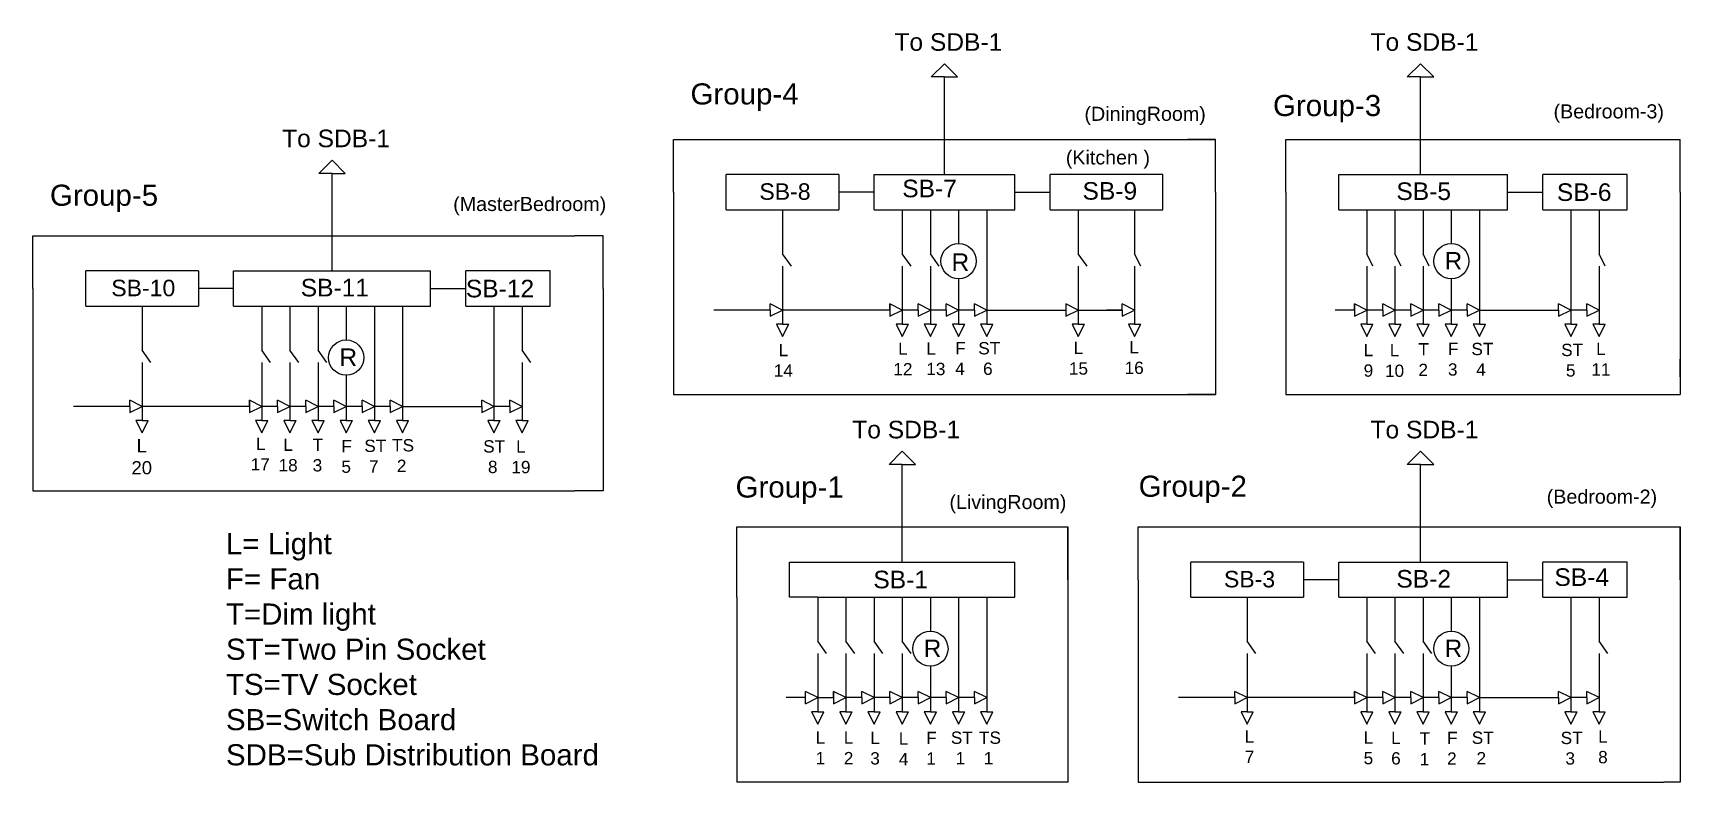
# Model space of a CAD drawing. Header units: inches. Extents: x -40.9 to 52.7, y 43.5 to 86.1.
import ezdxf

# ---------------------------------------------------------------- set-up
doc = ezdxf.new("R2010")
doc.units = ezdxf.units.IN
doc.header["$MEASUREMENT"] = 0
doc.styles.get("Standard").update_dxf_attribs({"font": 'times.ttf'})

# ---------------------------------------------------------------- blocks, each defined once
blk = doc.blocks.new('A$C1EDA7640')
blk.add_line((0.5, 0), (0, 0.7))

msp = doc.modelspace()

# ---------------------------------------------------------------- linework, layer by layer
for p, q in [((10.893, 84.341), (10.143, 83.591)), ((11.643, 83.591), (10.893, 84.341)), ((37.948, 84.341), (37.198, 83.591)), ((38.698, 83.591), (37.948, 84.341)), ((10.893, 83.591), (10.143, 83.591)), ((10.893, 83.591), (11.643, 83.591)), ((10.893, 78.043), (10.893, 83.591)), ((37.948, 83.591), (37.198, 83.591)), ((37.948, 83.591), (38.698, 83.591)), ((37.948, 78.043), (37.948, 83.591)), ((-4.502, 77.043), (-4.502, 80.043)), ((-4.502, 80.043), (26.298, 80.043)), ((26.298, 80.043), (24.698, 80.043)), ((26.298, 77.043), (26.298, 80.043)), ((30.298, 77.043), (30.298, 80.043)), ((30.298, 80.043), (52.698, 80.043)), ((52.698, 77.043), (52.698, 80.043)), ((-23.902, 78.861), (-24.652, 78.111)), ((-23.152, 78.111), (-23.902, 78.861)), ((-23.902, 78.111), (-24.652, 78.111)), ((-23.902, 78.111), (-23.152, 78.111)), ((-23.902, 72.563), (-23.902, 78.111)), ((-1.502, 77.043), (-1.502, 78.043)), ((4.898, 78.043), (-1.502, 78.043)), ((4.898, 78.043), (4.898, 77.043)), ((6.898, 77.043), (6.898, 78.043)), ((6.898, 78.043), (14.898, 78.043)), ((14.898, 77.043), (14.898, 78.043)), ((16.898, 77.043), (16.898, 78.043)), ((21.698, 78.043), (16.898, 78.043)), ((23.298, 78.043), (21.698, 78.043)), ((23.298, 77.043), (23.298, 78.043)), ((33.298, 77.043), (33.298, 78.043)), ((33.298, 78.043), (37.948, 78.043)), ((37.948, 78.043), (42.898, 78.043)), ((42.898, 77.043), (42.898, 78.043)), ((44.898, 77.043), (44.898, 78.043)), ((49.698, 78.043), (44.898, 78.043)), ((49.698, 77.043), (49.698, 78.043)), ((-4.502, 77.043), (-4.502, 66.543)), ((-1.502, 76.043), (-1.502, 77.043)), ((6.898, 77.043), (4.898, 77.043)), ((4.898, 77.043), (4.898, 76.043)), ((6.898, 76.043), (6.898, 77.043)), ((14.898, 77.043), (16.898, 77.043)), ((14.898, 76.043), (14.898, 77.043)), ((16.898, 76.043), (16.898, 77.043)), ((23.298, 76.043), (23.298, 77.043)), ((26.298, 77.043), (26.298, 66.543)), ((30.298, 77.043), (30.298, 66.543)), ((33.298, 76.043), (33.298, 77.043)), ((42.898, 77.043), (44.898, 77.043)), ((42.898, 76.043), (42.898, 77.043)), ((44.898, 76.043), (44.898, 77.043)), ((49.698, 76.043), (49.698, 77.043)), ((52.698, 77.043), (52.698, 66.543)), ((-1.502, 76.043), (0.098, 76.043)), ((0.098, 76.043), (1.698, 76.043)), ((1.698, 76.043), (3.298, 76.043)), ((1.698, 76.043), (1.698, 73.543)), ((3.298, 76.043), (4.898, 76.043)), ((6.898, 76.043), (8.498, 76.043)), ((8.498, 76.043), (10.098, 76.043)), ((8.498, 76.043), (8.498, 73.543)), ((10.098, 76.043), (11.698, 76.043)), ((10.098, 76.043), (11.698, 76.043)), ((10.098, 76.043), (10.098, 73.543)), ((11.698, 76.043), (13.298, 76.043)), ((11.698, 76.043), (11.698, 74.122)), ((13.298, 76.043), (13.298, 73.543)), ((13.298, 76.043), (14.898, 76.043)), ((16.898, 76.043), (18.498, 76.043)), ((18.498, 76.043), (20.098, 76.043)), ((18.498, 76.043), (18.498, 73.543)), ((20.098, 76.043), (21.698, 76.043)), ((21.698, 76.043), (21.698, 73.543)), ((21.698, 76.043), (23.298, 76.043)), ((33.298, 76.043), (34.898, 76.043)), ((34.898, 76.043), (36.498, 76.043)), ((34.898, 76.043), (34.898, 73.543)), ((36.498, 76.043), (38.098, 76.043)), ((36.498, 76.043), (36.498, 73.543)), ((38.098, 76.043), (39.698, 76.043)), ((38.098, 76.043), (38.098, 73.543)), ((39.698, 76.043), (41.298, 76.043)), ((39.698, 76.043), (39.698, 74.122)), ((41.298, 76.043), (41.298, 73.543)), ((41.298, 76.043), (42.898, 76.043)), ((44.898, 76.043), (46.498, 76.043)), ((46.498, 76.043), (48.098, 76.043)), ((46.498, 76.043), (46.498, 73.543)), ((48.098, 76.043), (49.698, 76.043)), ((48.098, 76.043), (48.098, 73.543)), ((-40.902, 71.563), (-40.902, 74.563)), ((-40.902, 74.563), (-10.102, 74.563)), ((-8.502, 74.563), (-10.102, 74.563)), ((-8.502, 71.563), (-8.502, 74.563)), ((2.198, 72.843), (1.698, 73.543)), ((8.998, 72.843), (8.498, 73.543)), ((10.598, 72.843), (10.098, 73.543)), ((13.298, 73.543), (13.298, 72.843)), ((18.998, 72.843), (18.498, 73.543)), ((22.048, 72.843), (21.698, 73.543)), ((35.248, 72.843), (34.898, 73.543)), ((36.848, 72.843), (36.498, 73.543)), ((38.448, 72.843), (38.098, 73.543)), ((41.298, 73.543), (41.298, 72.843)), ((46.498, 73.543), (46.498, 72.843)), ((48.448, 72.843), (48.098, 73.543)), ((-37.902, 71.563), (-37.902, 72.563)), ((-31.502, 72.563), (-37.902, 72.563)), ((-31.502, 72.563), (-31.502, 71.563)), ((-29.502, 71.563), (-29.502, 72.563)), ((-29.502, 72.563), (-23.902, 72.563)), ((-23.902, 72.563), (-18.302, 72.563)), ((-18.302, 71.563), (-18.302, 72.563)), ((-16.302, 71.563), (-16.302, 72.563)), ((-11.502, 72.563), (-16.302, 72.563)), ((-11.502, 71.563), (-11.502, 72.563)), ((1.698, 72.843), (1.698, 70.343)), ((8.498, 72.843), (8.498, 70.343)), ((10.098, 72.843), (10.098, 70.343)), ((11.698, 72.122), (11.698, 70.343)), ((13.298, 72.843), (13.298, 70.343)), ((18.498, 72.843), (18.498, 70.343)), ((21.698, 72.843), (21.698, 70.343)), ((34.898, 72.843), (34.898, 70.343)), ((36.498, 72.843), (36.498, 70.343)), ((38.098, 72.843), (38.098, 70.343)), ((39.698, 72.122), (39.698, 70.343)), ((41.298, 72.843), (41.298, 70.343)), ((46.498, 72.843), (46.498, 70.343)), ((48.098, 72.843), (48.098, 70.343)), ((-40.902, 71.563), (-40.902, 61.063)), ((-37.902, 70.563), (-37.902, 71.563)), ((-29.502, 71.563), (-31.502, 71.563)), ((-31.502, 71.563), (-31.502, 70.563)), ((-29.502, 70.563), (-29.502, 71.563)), ((-18.302, 71.563), (-16.302, 71.563)), ((-18.302, 70.563), (-18.302, 71.563)), ((-16.302, 70.563), (-16.302, 71.563)), ((-11.502, 70.563), (-11.502, 71.563)), ((-8.502, 71.563), (-8.502, 61.063)), ((-37.902, 70.563), (-36.302, 70.563)), ((-36.302, 70.563), (-34.702, 70.563)), ((-34.702, 70.563), (-33.102, 70.563)), ((-34.702, 70.563), (-34.702, 68.063)), ((-33.102, 70.563), (-31.502, 70.563)), ((-29.502, 70.563), (-27.902, 70.563)), ((-27.902, 70.563), (-26.302, 70.563)), ((-27.902, 70.563), (-27.902, 68.063)), ((-26.302, 70.563), (-24.702, 70.563)), ((-26.302, 70.563), (-26.302, 68.063)), ((-24.702, 70.563), (-23.102, 70.563)), ((-24.702, 70.563), (-24.702, 68.063)), ((-23.102, 70.563), (-21.502, 70.563)), ((-23.102, 70.563), (-23.102, 68.641)), ((-21.502, 70.563), (-21.502, 68.063)), ((-21.502, 70.563), (-19.902, 70.563)), ((-19.902, 70.563), (-18.302, 70.563)), ((-19.902, 70.563), (-19.902, 68.063)), ((-16.302, 70.563), (-14.702, 70.563)), ((-14.702, 70.563), (-13.102, 70.563)), ((-14.702, 70.563), (-14.702, 68.063)), ((-13.102, 70.563), (-11.502, 70.563)), ((-13.102, 70.563), (-13.102, 68.063)), ((0.998, 70.343), (-2.202, 70.343)), ((0.998, 70.343), (0.998, 70.693)), ((1.698, 70.343), (0.998, 70.693)), ((0.998, 70.343), (0.998, 69.993)), ((0.998, 69.993), (1.698, 70.343)), ((1.698, 70.343), (1.698, 69.543)), ((7.798, 70.343), (1.698, 70.343)), ((7.798, 70.343), (7.798, 70.693)), ((7.798, 70.693), (7.798, 70.343)), ((7.798, 70.343), (7.798, 70.693)), ((7.798, 70.693), (7.798, 70.343)), ((8.498, 70.343), (7.798, 70.693)), ((7.798, 70.343), (7.798, 69.993)), ((7.798, 69.993), (8.498, 70.343)), ((8.498, 70.343), (8.498, 69.543)), ((9.398, 70.343), (8.498, 70.343)), ((9.398, 70.343), (9.398, 70.693)), ((9.398, 70.343), (9.398, 70.693)), ((10.098, 70.343), (9.398, 70.693)), ((9.398, 70.343), (9.398, 69.993)), ((9.398, 69.993), (10.098, 70.343)), ((10.098, 70.343), (10.098, 69.543)), ((10.998, 70.343), (10.098, 70.343)), ((10.998, 70.343), (10.998, 70.693)), ((11.698, 70.343), (10.998, 70.693)), ((10.998, 70.343), (10.998, 69.993)), ((10.998, 69.993), (11.698, 70.343)), ((11.698, 70.343), (11.698, 69.543)), ((12.598, 70.343), (11.698, 70.343)), ((12.598, 70.343), (12.598, 70.693)), ((13.298, 70.343), (12.598, 70.693)), ((12.598, 70.343), (12.598, 69.993)), ((12.598, 69.993), (13.298, 70.343)), ((13.298, 70.343), (13.298, 69.543)), ((13.298, 70.343), (17.798, 70.343)), ((18.498, 70.343), (17.798, 70.693)), ((17.798, 70.693), (17.798, 69.993)), ((17.798, 69.993), (18.498, 70.343)), ((17.798, 69.993), (18.498, 70.343)), ((18.498, 70.343), (18.498, 69.543)), ((18.498, 70.343), (20.998, 70.343)), ((20.998, 70.343), (20.098, 70.343)), ((20.998, 70.343), (20.998, 70.693)), ((21.698, 70.343), (20.998, 70.693)), ((20.998, 70.343), (20.998, 69.993)), ((20.998, 69.993), (21.698, 70.343)), ((21.698, 70.343), (21.698, 69.543)), ((34.198, 70.343), (33.098, 70.343)), ((34.198, 70.343), (34.198, 70.693)), ((34.198, 70.693), (34.198, 70.343)), ((34.198, 70.343), (34.198, 70.693)), ((34.198, 70.693), (34.198, 70.343)), ((34.898, 70.343), (34.198, 70.693)), ((34.198, 70.343), (34.198, 69.993)), ((34.198, 69.993), (34.898, 70.343)), ((34.898, 70.343), (34.898, 69.543)), ((35.798, 70.343), (34.898, 70.343)), ((35.798, 70.343), (35.798, 70.693)), ((35.798, 70.343), (35.798, 70.693)), ((36.498, 70.343), (35.798, 70.693)), ((35.798, 70.343), (35.798, 69.993)), ((35.798, 69.993), (36.498, 70.343)), ((36.498, 70.343), (36.498, 69.543)), ((37.398, 70.343), (36.498, 70.343)), ((37.398, 70.343), (37.398, 70.693)), ((38.098, 70.343), (37.398, 70.693)), ((37.398, 70.343), (37.398, 69.993)), ((37.398, 69.993), (38.098, 70.343)), ((38.098, 70.343), (38.098, 69.543)), ((38.998, 70.343), (38.098, 70.343)), ((38.998, 70.343), (38.998, 70.693)), ((39.698, 70.343), (38.998, 70.693)), ((38.998, 70.343), (38.998, 69.993)), ((38.998, 69.993), (39.698, 70.343)), ((39.698, 70.343), (39.698, 69.543)), ((40.598, 70.343), (39.698, 70.343)), ((40.598, 70.343), (40.598, 70.693)), ((41.298, 70.343), (40.598, 70.693)), ((40.598, 70.343), (40.598, 69.993)), ((40.598, 69.993), (41.298, 70.343)), ((41.298, 70.343), (41.298, 69.543)), ((41.298, 70.343), (45.798, 70.343)), ((45.798, 70.343), (45.798, 70.693)), ((46.498, 70.343), (45.798, 70.693)), ((45.798, 70.343), (45.798, 69.993)), ((45.798, 69.993), (46.498, 70.343)), ((46.498, 70.343), (46.498, 69.543)), ((47.398, 70.343), (46.498, 70.343)), ((47.398, 70.343), (47.398, 70.693)), ((48.098, 70.343), (47.398, 70.693)), ((47.398, 70.343), (47.398, 69.993)), ((47.398, 69.993), (48.098, 70.343)), ((48.098, 70.343), (48.098, 69.543)), ((1.698, 69.543), (1.348, 69.543)), ((1.348, 69.543), (1.698, 68.843)), ((1.698, 69.543), (2.048, 69.543)), ((1.698, 68.843), (2.048, 69.543)), ((8.498, 69.543), (8.148, 69.543)), ((8.148, 69.543), (8.498, 68.843)), ((8.498, 69.543), (8.848, 69.543)), ((8.498, 68.843), (8.848, 69.543)), ((10.098, 69.543), (9.748, 69.543)), ((9.748, 69.543), (10.098, 68.843)), ((10.098, 69.543), (10.448, 69.543)), ((10.098, 68.843), (10.448, 69.543)), ((11.698, 69.543), (11.348, 69.543)), ((11.348, 69.543), (11.698, 68.843)), ((11.698, 69.543), (12.048, 69.543)), ((11.698, 68.843), (12.048, 69.543)), ((13.298, 69.543), (12.948, 69.543)), ((12.948, 69.543), (13.298, 68.843)), ((13.298, 69.543), (13.648, 69.543)), ((13.298, 68.843), (13.648, 69.543)), ((18.498, 69.543), (18.148, 69.543)), ((18.148, 69.543), (18.498, 68.843)), ((18.498, 69.543), (18.848, 69.543)), ((18.498, 68.843), (18.848, 69.543)), ((21.698, 69.543), (21.348, 69.543)), ((21.348, 69.543), (21.698, 68.843)), ((21.698, 69.543), (22.048, 69.543)), ((21.698, 68.843), (22.048, 69.543)), ((34.898, 69.543), (34.548, 69.543)), ((34.548, 69.543), (34.898, 68.843)), ((34.898, 69.543), (35.248, 69.543)), ((34.898, 68.843), (35.248, 69.543)), ((36.498, 69.543), (36.148, 69.543)), ((36.148, 69.543), (36.498, 68.843)), ((36.498, 69.543), (36.848, 69.543)), ((36.498, 68.843), (36.848, 69.543)), ((38.098, 69.543), (37.748, 69.543)), ((37.748, 69.543), (38.098, 68.843)), ((38.098, 69.543), (38.448, 69.543)), ((38.098, 68.843), (38.448, 69.543)), ((39.698, 69.543), (39.348, 69.543)), ((39.348, 69.543), (39.698, 68.843)), ((39.698, 69.543), (40.048, 69.543)), ((39.698, 68.843), (40.048, 69.543)), ((41.298, 69.543), (40.948, 69.543)), ((40.948, 69.543), (41.298, 68.843)), ((41.298, 69.543), (41.648, 69.543)), ((41.298, 68.843), (41.648, 69.543)), ((46.498, 69.543), (46.148, 69.543)), ((46.148, 69.543), (46.498, 68.843)), ((46.498, 69.543), (46.848, 69.543)), ((46.498, 68.843), (46.848, 69.543)), ((48.098, 69.543), (47.748, 69.543)), ((47.748, 69.543), (48.098, 68.843)), ((48.098, 69.543), (48.448, 69.543)), ((48.098, 68.843), (48.448, 69.543)), ((-34.202, 67.363), (-34.702, 68.063)), ((-27.402, 67.363), (-27.902, 68.063)), ((-25.802, 67.363), (-26.302, 68.063)), ((-24.202, 67.363), (-24.702, 68.063)), ((-21.502, 68.063), (-21.502, 67.363)), ((-19.902, 68.063), (-19.902, 67.363)), ((-14.702, 68.063), (-14.702, 67.363)), ((-12.602, 67.363), (-13.102, 68.063)), ((52.698, 66.543), (52.698, 67.543)), ((-34.702, 67.363), (-34.702, 64.863)), ((-27.902, 67.363), (-27.902, 64.863)), ((-26.302, 67.363), (-26.302, 64.863)), ((-24.702, 67.363), (-24.702, 64.863)), ((-23.102, 66.641), (-23.102, 64.863)), ((-21.502, 67.363), (-21.502, 64.863)), ((-19.902, 67.363), (-19.902, 64.863)), ((-14.702, 67.363), (-14.702, 64.863)), ((-13.102, 67.363), (-13.102, 64.863)), ((-4.502, 66.543), (-4.502, 65.543)), ((26.298, 66.543), (26.298, 65.543)), ((30.298, 66.543), (30.298, 65.543)), ((52.698, 66.543), (52.698, 65.543)), ((-4.502, 65.543), (26.298, 65.543)), ((26.298, 65.543), (24.698, 65.543)), ((30.298, 65.543), (52.698, 65.543)), ((-35.402, 64.863), (-38.602, 64.863)), ((-35.402, 64.863), (-35.402, 65.213)), ((-34.702, 64.863), (-35.402, 65.213)), ((-35.402, 64.863), (-35.402, 64.513)), ((-35.402, 64.513), (-34.702, 64.863)), ((-34.702, 64.863), (-34.702, 64.063)), ((-28.602, 64.863), (-34.702, 64.863)), ((-28.602, 64.863), (-28.602, 65.213)), ((-28.602, 65.213), (-28.602, 64.863)), ((-28.602, 64.863), (-28.602, 65.213)), ((-28.602, 65.213), (-28.602, 64.863)), ((-27.902, 64.863), (-28.602, 65.213)), ((-28.602, 64.863), (-28.602, 64.513)), ((-28.602, 64.513), (-27.902, 64.863)), ((-27.902, 64.863), (-27.902, 64.063)), ((-27.002, 64.863), (-27.902, 64.863)), ((-27.002, 64.863), (-27.002, 65.213)), ((-27.002, 64.863), (-27.002, 65.213)), ((-26.302, 64.863), (-27.002, 65.213)), ((-27.002, 64.863), (-27.002, 64.513)), ((-27.002, 64.513), (-26.302, 64.863)), ((-26.302, 64.863), (-26.302, 64.063)), ((-25.402, 64.863), (-26.302, 64.863)), ((-25.402, 64.863), (-25.402, 65.213)), ((-24.702, 64.863), (-25.402, 65.213)), ((-25.402, 64.863), (-25.402, 64.513)), ((-25.402, 64.513), (-24.702, 64.863)), ((-24.702, 64.863), (-24.702, 64.063)), ((-23.802, 64.863), (-24.702, 64.863)), ((-23.802, 64.863), (-23.802, 65.213)), ((-23.102, 64.863), (-23.802, 65.213)), ((-23.802, 64.863), (-23.802, 64.513)), ((-23.802, 64.513), (-23.102, 64.863)), ((-23.102, 64.863), (-23.102, 64.063)), ((-22.202, 64.863), (-23.102, 64.863)), ((-22.202, 64.863), (-22.202, 65.213)), ((-21.502, 64.863), (-22.202, 65.213)), ((-22.202, 64.863), (-22.202, 64.513)), ((-22.202, 64.513), (-21.502, 64.863)), ((-21.502, 64.863), (-21.502, 64.063)), ((-20.602, 64.863), (-21.502, 64.863)), ((-20.602, 64.863), (-20.602, 65.213)), ((-19.902, 64.863), (-20.602, 65.213)), ((-20.602, 64.863), (-20.602, 64.513)), ((-20.602, 64.513), (-19.902, 64.863)), ((-19.902, 64.863), (-19.902, 64.063)), ((-19.902, 64.863), (-15.402, 64.863)), ((-15.402, 64.863), (-15.402, 65.213)), ((-14.702, 64.863), (-15.402, 65.213)), ((-15.402, 64.863), (-15.402, 64.513)), ((-15.402, 64.513), (-14.702, 64.863)), ((-14.702, 64.863), (-14.702, 64.063)), ((-13.802, 64.863), (-14.702, 64.863)), ((-13.802, 64.863), (-13.802, 65.213)), ((-13.102, 64.863), (-13.802, 65.213)), ((-13.802, 64.863), (-13.802, 64.513)), ((-13.802, 64.513), (-13.102, 64.863)), ((-13.102, 64.863), (-13.102, 64.063)), ((-34.702, 64.063), (-35.052, 64.063)), ((-35.052, 64.063), (-34.702, 63.363)), ((-34.702, 64.063), (-34.352, 64.063)), ((-34.702, 63.363), (-34.352, 64.063)), ((-27.902, 64.063), (-28.252, 64.063)), ((-28.252, 64.063), (-27.902, 63.363)), ((-27.902, 64.063), (-27.552, 64.063)), ((-27.902, 63.363), (-27.552, 64.063)), ((-26.302, 64.063), (-26.652, 64.063)), ((-26.652, 64.063), (-26.302, 63.363)), ((-26.302, 64.063), (-25.952, 64.063)), ((-26.302, 63.363), (-25.952, 64.063)), ((-24.702, 64.063), (-25.052, 64.063)), ((-25.052, 64.063), (-24.702, 63.363)), ((-24.702, 64.063), (-24.352, 64.063)), ((-24.702, 63.363), (-24.352, 64.063)), ((-23.102, 64.063), (-23.452, 64.063)), ((-23.452, 64.063), (-23.102, 63.363)), ((-23.102, 64.063), (-22.752, 64.063)), ((-23.102, 63.363), (-22.752, 64.063)), ((-21.502, 64.063), (-21.852, 64.063)), ((-21.852, 64.063), (-21.502, 63.363)), ((-21.502, 64.063), (-21.152, 64.063)), ((-21.502, 63.363), (-21.152, 64.063)), ((-19.902, 64.063), (-20.252, 64.063)), ((-20.252, 64.063), (-19.902, 63.363)), ((-19.902, 64.063), (-19.552, 64.063)), ((-19.902, 63.363), (-19.552, 64.063)), ((-14.702, 64.063), (-15.052, 64.063)), ((-15.052, 64.063), (-14.702, 63.363)), ((-14.702, 64.063), (-14.352, 64.063)), ((-14.702, 63.363), (-14.352, 64.063)), ((-13.102, 64.063), (-13.452, 64.063)), ((-13.452, 64.063), (-13.102, 63.363)), ((-13.102, 64.063), (-12.752, 64.063)), ((-13.102, 63.363), (-12.752, 64.063)), ((8.498, 62.312), (7.748, 61.562)), ((9.248, 61.562), (8.498, 62.312)), ((37.948, 62.312), (37.198, 61.562)), ((38.698, 61.562), (37.948, 62.312)), ((-40.902, 61.063), (-40.902, 60.063)), ((-8.502, 61.063), (-8.502, 60.063)), ((8.498, 61.562), (7.748, 61.562)), ((8.498, 61.562), (9.248, 61.562)), ((8.498, 56.014), (8.498, 61.562)), ((37.948, 61.562), (37.198, 61.562)), ((37.948, 61.562), (38.698, 61.562)), ((37.948, 56.014), (37.948, 61.562)), ((-40.902, 60.063), (-10.102, 60.063)), ((-8.502, 60.063), (-10.102, 60.063)), ((-0.902, 57.014), (-0.902, 58.014)), ((-0.902, 58.014), (17.898, 58.014)), ((17.898, 55.014), (17.898, 58.014)), ((17.898, 58.014), (17.898, 43.514)), ((17.898, 58.014), (17.898, 43.514)), ((21.898, 55.014), (21.898, 58.014)), ((21.898, 58.014), (51.77, 58.014)), ((51.77, 58.014), (52.698, 58.014)), ((52.698, 55.014), (52.698, 58.014)), ((52.698, 58.014), (52.698, 43.514)), ((-0.902, 54.014), (-0.902, 57.014)), ((2.098, 54.014), (2.098, 56.014)), ((2.098, 56.014), (3.698, 56.014)), ((3.698, 56.014), (9.298, 56.014)), ((9.298, 56.014), (14.898, 56.014)), ((14.898, 55.014), (14.898, 56.014)), ((24.898, 55.014), (24.898, 56.014)), ((31.298, 56.014), (24.898, 56.014)), ((31.298, 56.014), (31.298, 55.014)), ((33.298, 55.014), (33.298, 56.014)), ((33.298, 56.014), (37.948, 56.014)), ((37.948, 56.014), (42.898, 56.014)), ((42.898, 55.014), (42.898, 56.014)), ((44.898, 55.014), (44.898, 56.014)), ((49.698, 56.014), (44.898, 56.014)), ((49.698, 55.014), (49.698, 56.014)), ((14.898, 54.014), (14.898, 55.014)), ((21.898, 55.014), (21.898, 43.514)), ((24.898, 54.014), (24.898, 55.014)), ((33.298, 55.014), (31.298, 55.014)), ((31.298, 55.014), (31.298, 54.014)), ((33.298, 54.014), (33.298, 55.014)), ((42.898, 55.014), (44.898, 55.014)), ((42.898, 54.014), (42.898, 55.014)), ((44.898, 54.014), (44.898, 55.014)), ((49.698, 54.014), (49.698, 55.014)), ((52.698, 55.014), (52.698, 44.514)), ((-0.902, 54.014), (-0.902, 43.514)), ((3.698, 54.014), (2.098, 54.014)), ((3.698, 54.014), (5.298, 54.014)), ((3.698, 54.014), (3.698, 51.514)), ((5.298, 54.014), (6.898, 54.014)), ((5.298, 54.014), (5.298, 51.514)), ((6.898, 54.014), (8.498, 54.014)), ((6.898, 54.014), (6.898, 51.514)), ((8.498, 54.014), (10.098, 54.014)), ((8.498, 54.014), (8.498, 51.514)), ((10.098, 54.014), (11.698, 54.014)), ((10.098, 54.014), (10.098, 52.092)), ((11.698, 54.014), (11.698, 51.514)), ((11.698, 54.014), (13.298, 54.014)), ((13.298, 54.014), (14.898, 54.014)), ((13.298, 54.014), (13.298, 51.514)), ((24.898, 54.014), (26.498, 54.014)), ((26.498, 54.014), (28.098, 54.014)), ((28.098, 54.014), (29.698, 54.014)), ((28.098, 54.014), (28.098, 51.514)), ((29.698, 54.014), (31.298, 54.014)), ((33.298, 54.014), (34.898, 54.014)), ((34.898, 54.014), (36.498, 54.014)), ((34.898, 54.014), (34.898, 51.514)), ((36.498, 54.014), (38.098, 54.014)), ((36.498, 54.014), (36.498, 51.514)), ((38.098, 54.014), (39.698, 54.014)), ((38.098, 54.014), (38.098, 51.514)), ((39.698, 54.014), (41.298, 54.014)), ((39.698, 54.014), (39.698, 52.092)), ((41.298, 54.014), (41.298, 51.514)), ((41.298, 54.014), (42.898, 54.014)), ((44.898, 54.014), (46.498, 54.014)), ((46.498, 54.014), (48.098, 54.014)), ((46.498, 54.014), (46.498, 51.514)), ((48.098, 54.014), (49.698, 54.014)), ((48.098, 54.014), (48.098, 51.514)), ((4.198, 50.814), (3.698, 51.514)), ((5.798, 50.814), (5.298, 51.514)), ((7.398, 50.814), (6.898, 51.514)), ((11.698, 51.514), (11.698, 50.814)), ((13.298, 51.514), (13.298, 50.814)), ((28.598, 50.814), (28.098, 51.514)), ((35.398, 50.814), (34.898, 51.514)), ((36.998, 50.814), (36.498, 51.514)), ((38.598, 50.814), (38.098, 51.514)), ((41.298, 51.514), (41.298, 50.814)), ((46.498, 51.514), (46.498, 50.814)), ((48.598, 50.814), (48.098, 51.514)), ((3.698, 50.814), (3.698, 48.314)), ((5.298, 50.814), (5.298, 48.314)), ((6.898, 50.814), (6.898, 48.314)), ((8.498, 50.814), (8.498, 48.314)), ((11.698, 50.814), (11.698, 48.314)), ((13.298, 50.814), (13.298, 48.314)), ((28.098, 50.814), (28.098, 48.314)), ((34.898, 50.814), (34.898, 48.314)), ((36.498, 50.814), (36.498, 48.314)), ((38.098, 50.814), (38.098, 48.314)), ((41.298, 50.814), (41.298, 48.314)), ((46.498, 50.814), (46.498, 48.314)), ((48.098, 50.814), (48.098, 48.314)), ((10.098, 50.092), (10.098, 48.314)), ((39.698, 50.092), (39.698, 48.314)), ((2.998, 48.314), (1.898, 48.314)), ((3.698, 48.314), (2.998, 48.664)), ((2.998, 47.964), (2.998, 48.664)), ((2.998, 47.964), (3.698, 48.314)), ((3.698, 48.314), (3.698, 47.514)), ((3.698, 48.314), (4.598, 48.314)), ((4.598, 48.314), (4.598, 48.664)), ((4.598, 48.664), (4.598, 48.314)), ((4.598, 48.314), (4.598, 48.664)), ((4.598, 48.664), (4.598, 48.314)), ((5.298, 48.314), (4.598, 48.664)), ((4.598, 48.314), (4.598, 47.964)), ((4.598, 47.964), (5.298, 48.314)), ((5.298, 48.314), (5.298, 47.514)), ((6.198, 48.314), (5.298, 48.314)), ((6.198, 48.314), (6.198, 48.664)), ((6.198, 48.314), (6.198, 48.664)), ((6.898, 48.314), (6.198, 48.664)), ((6.198, 48.314), (6.198, 47.964)), ((6.198, 47.964), (6.898, 48.314)), ((6.898, 48.314), (6.898, 47.514)), ((7.798, 48.314), (6.898, 48.314)), ((7.798, 48.314), (7.798, 48.664)), ((8.498, 48.314), (7.798, 48.664)), ((7.798, 48.314), (7.798, 47.964)), ((7.798, 47.964), (8.498, 48.314)), ((8.498, 48.314), (8.498, 47.514)), ((9.398, 48.314), (8.498, 48.314)), ((9.398, 48.314), (9.398, 48.664)), ((10.098, 48.314), (9.398, 48.664)), ((9.398, 48.314), (9.398, 47.964)), ((9.398, 47.964), (10.098, 48.314)), ((10.098, 48.314), (10.098, 47.514)), ((10.998, 48.314), (10.098, 48.314)), ((10.998, 48.314), (10.998, 48.664)), ((11.698, 48.314), (10.998, 48.664)), ((10.998, 48.314), (10.998, 47.964)), ((10.998, 47.964), (11.698, 48.314)), ((11.698, 48.314), (11.698, 47.514)), ((12.598, 48.314), (11.698, 48.314)), ((12.598, 48.314), (12.598, 48.664)), ((13.298, 48.314), (12.598, 48.664)), ((12.598, 48.314), (12.598, 47.964)), ((12.598, 47.964), (13.298, 48.314)), ((13.298, 48.314), (13.298, 47.514)), ((27.398, 48.314), (24.198, 48.314)), ((27.398, 48.314), (27.398, 48.664)), ((28.098, 48.314), (27.398, 48.664)), ((27.398, 48.314), (27.398, 47.964)), ((27.398, 47.964), (28.098, 48.314)), ((28.098, 48.314), (28.098, 47.514)), ((34.198, 48.314), (28.098, 48.314)), ((34.198, 48.314), (34.198, 48.664)), ((34.198, 48.664), (34.198, 48.314)), ((34.198, 48.314), (34.198, 48.664)), ((34.198, 48.664), (34.198, 48.314)), ((34.898, 48.314), (34.198, 48.664)), ((34.198, 48.314), (34.198, 47.964)), ((34.198, 47.964), (34.898, 48.314)), ((34.898, 48.314), (34.898, 47.514)), ((35.798, 48.314), (34.898, 48.314)), ((35.798, 48.314), (35.798, 48.664)), ((35.798, 48.314), (35.798, 48.664)), ((36.498, 48.314), (35.798, 48.664)), ((35.798, 48.314), (35.798, 47.964)), ((35.798, 47.964), (36.498, 48.314)), ((36.498, 48.314), (36.498, 47.514)), ((37.398, 48.314), (36.498, 48.314)), ((37.398, 48.314), (37.398, 48.664)), ((38.098, 48.314), (37.398, 48.664)), ((37.398, 48.314), (37.398, 47.964)), ((37.398, 47.964), (38.098, 48.314)), ((38.098, 48.314), (38.098, 47.514)), ((38.998, 48.314), (38.098, 48.314)), ((38.998, 48.314), (38.998, 48.664)), ((39.698, 48.314), (38.998, 48.664)), ((38.998, 48.314), (38.998, 47.964)), ((38.998, 47.964), (39.698, 48.314)), ((39.698, 48.314), (39.698, 47.514)), ((40.598, 48.314), (39.698, 48.314)), ((40.598, 48.314), (40.598, 48.664)), ((41.298, 48.314), (40.598, 48.664)), ((40.598, 48.314), (40.598, 47.964)), ((40.598, 47.964), (41.298, 48.314)), ((41.298, 48.314), (41.298, 47.514)), ((41.298, 48.314), (45.798, 48.314)), ((45.798, 48.314), (45.798, 48.664)), ((46.498, 48.314), (45.798, 48.664)), ((45.798, 48.314), (45.798, 47.964)), ((45.798, 47.964), (46.498, 48.314)), ((46.498, 48.314), (46.498, 47.514)), ((47.398, 48.314), (46.498, 48.314)), ((47.398, 48.314), (47.398, 48.664)), ((48.098, 48.314), (47.398, 48.664)), ((47.398, 48.314), (47.398, 47.964)), ((47.398, 47.964), (48.098, 48.314)), ((48.098, 48.314), (48.098, 47.514)), ((-0.902, 47.576), (-0.902, 47.226)), ((3.698, 47.514), (3.348, 47.514)), ((3.348, 47.514), (3.698, 46.814)), ((3.698, 47.514), (4.048, 47.514)), ((3.698, 46.814), (4.048, 47.514)), ((5.298, 47.514), (4.948, 47.514)), ((4.948, 47.514), (5.298, 46.814)), ((5.298, 47.514), (5.648, 47.514)), ((5.298, 46.814), (5.648, 47.514)), ((6.898, 47.514), (6.548, 47.514)), ((6.548, 47.514), (6.898, 46.814)), ((6.898, 47.514), (7.248, 47.514)), ((6.898, 46.814), (7.248, 47.514)), ((8.498, 47.514), (8.148, 47.514)), ((8.148, 47.514), (8.498, 46.814)), ((8.498, 47.514), (8.848, 47.514)), ((8.498, 46.814), (8.848, 47.514)), ((10.098, 47.514), (9.748, 47.514)), ((9.748, 47.514), (10.098, 46.814)), ((10.098, 47.514), (10.448, 47.514)), ((10.098, 46.814), (10.448, 47.514)), ((11.698, 47.514), (11.348, 47.514)), ((11.348, 47.514), (11.698, 46.814)), ((11.698, 47.514), (12.048, 47.514)), ((11.698, 46.814), (12.048, 47.514)), ((13.298, 47.514), (12.948, 47.514)), ((12.948, 47.514), (13.298, 46.814)), ((13.298, 47.514), (13.648, 47.514)), ((13.298, 46.814), (13.648, 47.514)), ((28.098, 47.514), (27.748, 47.514)), ((27.748, 47.514), (28.098, 46.814)), ((28.098, 47.514), (28.448, 47.514)), ((28.098, 46.814), (28.448, 47.514)), ((34.898, 47.514), (34.548, 47.514)), ((34.548, 47.514), (34.898, 46.814)), ((34.898, 47.514), (35.248, 47.514)), ((34.898, 46.814), (35.248, 47.514)), ((36.498, 47.514), (36.148, 47.514)), ((36.148, 47.514), (36.498, 46.814)), ((36.498, 47.514), (36.848, 47.514)), ((36.498, 46.814), (36.848, 47.514)), ((38.098, 47.514), (37.748, 47.514)), ((37.748, 47.514), (38.098, 46.814)), ((38.098, 47.514), (38.448, 47.514)), ((38.098, 46.814), (38.448, 47.514)), ((39.698, 47.514), (39.348, 47.514)), ((39.348, 47.514), (39.698, 46.814)), ((39.698, 47.514), (40.048, 47.514)), ((39.698, 46.814), (40.048, 47.514)), ((41.298, 47.514), (40.948, 47.514)), ((40.948, 47.514), (41.298, 46.814)), ((41.298, 47.514), (41.648, 47.514)), ((41.298, 46.814), (41.648, 47.514)), ((46.498, 47.514), (46.148, 47.514)), ((46.148, 47.514), (46.498, 46.814)), ((46.498, 47.514), (46.848, 47.514)), ((46.498, 46.814), (46.848, 47.514)), ((48.098, 47.514), (47.748, 47.514)), ((47.748, 47.514), (48.098, 46.814)), ((48.098, 47.514), (48.448, 47.514)), ((48.098, 46.814), (48.448, 47.514)), ((52.698, 44.514), (52.698, 43.514)), ((17.898, 43.514), (-0.902, 43.514)), ((21.898, 43.514), (51.77, 43.514)), ((52.698, 43.514), (51.77, 43.514))]:
    msp.add_line(p, q)
for centre in [(11.698, 73.122), (39.698, 73.122), (-23.102, 67.641), (10.098, 51.092), (39.698, 51.092)]:
    msp.add_circle(centre, 1)

# ---------------------------------------------------------------- block references
msp.add_blockref('A$C1EDA7640', (8.498, 50.814))

# ---------------------------------------------------------------- texts
for s, insert, char_height, width, attachment_point in [('{\\f@Arial Unicode MS|b0|i0|c0|p34;To SDB-1}', (8.051, 85.57), 1, 32.01529, 4), ('{\\f@Arial Unicode MS|b0|i0|c0|p34;To SDB-1}', (35.106, 85.57), 1, 32.01529, 4), ('{\\f@Arial Unicode MS|b0|i0|c0|p34;Group-4}', (-3.537, 83.226), 1.2, 32.75943, 1), ('{\\f@Arial Unicode MS|b0|i0|c0|p34;Group-3}', (29.565, 82.568), 1.2, 32.75943, 1), ('{\\f@Arial Unicode MS|b0|i0|c0|p34;(DiningRoom)}', (18.853, 81.896), 0.8, 7.5045, 1), ('{\\f@Arial Unicode MS|b0|i0|c0|p34;(Bedroom-3)}', (45.509, 82.035), 0.8, 6.15355, 1), ('{\\f@Arial Unicode MS|b0|i0|c0|p34;To SDB-1}', (-26.744, 80.09), 1, 32.01529, 4), ('{\\f@Arial Unicode MS|b0|i0|c0|p34;(Kitchen )}', (17.793, 79.416), 0.8, 8.11143, 1), ('{\\f@Arial Unicode MS|b0|i0|c0|p34;SB-7}', (8.498, 77.245), 1, 7.46031, 4), ('{\\f@Arial Unicode MS|b0|i0|c0|p34;Group-5}', (-39.937, 77.468), 1.2, 32.75943, 1), ('{\\f@Arial Unicode MS|b0|i0|c0|p34;(MasterBedroom)}', (-17.02, 76.77), 0.8, 8.65676, 1), ('{\\f@Arial Unicode MS|b0|i0|c0|p34;SB-8}', (0.378, 77.546), 0.9373, 6.89237, 1), ('{\\f@Arial Unicode MS|b0|i0|c0|p34;SB-9}', (18.742, 77.615), 1, 5.3792, 1), ('{\\f@Arial Unicode MS|b0|i0|c0|p34;SB-5}', (36.577, 77.09), 1, 7.46031, 4), ('{\\f@Arial Unicode MS|b0|i0|c0|p34;SB-6}', (45.698, 77.543), 1, 5.3792, 1), ('{\\f@Arial Unicode MS|b0|i0|c0|p34;R}', (11.299, 73.562), 0.99149, 1.95452, 1), ('{\\f@Arial Unicode MS|b0|i0|c0|p34;R}', (39.317, 73.64), 0.99149, 1.95452, 1), ('{\\f@Arial Unicode MS|b0|i0|c0|p34;SB-10}', (-36.451, 72.065), 0.9373, 6.89237, 1), ('{\\f@Arial Unicode MS|b0|i0|c0|p34;SB-11}', (-25.686, 71.609), 1, 6.92412, 4), ('{\\f@Arial Unicode MS|b0|i0|c0|p34;SB-12}', (-16.302, 72.063), 1, 5.3792, 1), ('{\\f@Arial Unicode MS|b0|i0|c0|p34; L\\P14}', (1.197, 68.42), 0.7, 5.64249, 1), ('{\\f@Arial Unicode MS|b0|i0|c0|p34; L\\P12}', (7.99, 68.497), 0.7, 5.64249, 1), ('{\\f@Arial Unicode MS|b0|i0|c0|p34;L\\P13}', (9.864, 68.51), 0.7, 5.64249, 1), ('{\\f@Arial Unicode MS|b0|i0|c0|p34;F\\P4}', (11.504, 68.526), 0.7, 5.64249, 1), ('{\\f@Arial Unicode MS|b0|i0|c0|p34;ST\\P 6}', (12.817, 68.522), 0.7, 5.64249, 1), ('{\\f@Arial Unicode MS|b0|i0|c0|p34; L\\P15}', (17.965, 68.536), 0.7, 5.64249, 1), ('{\\f@Arial Unicode MS|b0|i0|c0|p34; L\\P16}', (21.134, 68.575), 0.7, 5.64249, 1), ('{\\f@Arial Unicode MS|b0|i0|c0|p34;L\\P9}', (34.717, 68.42), 0.7, 5.64249, 1), ('{\\f@Arial Unicode MS|b0|i0|c0|p34; L\\P10}', (35.93, 68.407), 0.7, 5.64249, 1), ('{\\f@Arial Unicode MS|b0|i0|c0|p34;T\\P2}', (37.829, 68.46), 0.7, 5.64249, 1), ('{\\f@Arial Unicode MS|b0|i0|c0|p34;F\\P3}', (39.507, 68.482), 0.7, 5.64249, 1), ('{\\f@Arial Unicode MS|b0|i0|c0|p34;ST\\P 4}', (40.839, 68.479), 0.7, 5.64249, 1), ('{\\f@Arial Unicode MS|b0|i0|c0|p34;\\H1.4x;ST\\P 5\\H0.7143x; }', (45.941, 68.426), 0.5, 5.64249, 1), ('{\\f@Arial Unicode MS|b0|i0|c0|p34; L\\P11}', (47.657, 68.486), 0.7, 5.64249, 1), ('{\\f@Arial Unicode MS|b0|i0|c0|p34;R}', (-23.483, 68.159), 0.99149, 1.95452, 1), ('{\\f@Arial Unicode MS|b0|i0|c0|p34;To SDB-1}', (5.656, 63.541), 1, 32.01529, 4), ('{\\f@Arial Unicode MS|b0|i0|c0|p34;To SDB-1}', (35.106, 63.541), 1, 32.01529, 4), ('{\\f@Arial Unicode MS|b0|i0|c0|p34; L\\P20}', (-35.302, 63.006), 0.75, 5.64249, 1), ('{\\f@Arial Unicode MS|b0|i0|c0|p34; \\H0.9333x;L\\P17}', (-28.526, 63.09), 0.75, 5.64249, 1), ('{\\f@Arial Unicode MS|b0|i0|c0|p34; L\\P18}', (-26.947, 63.039), 0.7, 5.64249, 1), ('{\\f@Arial Unicode MS|b0|i0|c0|p34;T\\P3}', (-25.008, 63.035), 0.7, 5.64249, 1), ('{\\f@Arial Unicode MS|b0|i0|c0|p34;F\\P5}', (-23.374, 62.957), 0.7, 5.64249, 1), ('{\\f@Arial Unicode MS|b0|i0|c0|p34;ST\\P 7}', (-22.075, 62.974), 0.7, 5.64249, 1), ('{\\f@Arial Unicode MS|b0|i0|c0|p34;TS\\P 2}', (-20.494, 63.006), 0.7, 5.64249, 1), ('{\\f@Arial Unicode MS|b0|i0|c0|p34;ST\\P 8 }', (-15.317, 62.943), 0.7, 5.64249, 1), ('{\\f@Arial Unicode MS|b0|i0|c0|p34; L\\P19}', (-13.716, 62.933), 0.7, 5.64249, 1), ('{\\f@Arial Unicode MS|b0|i0|c0|p34;Group-1}', (-0.975, 60.884), 1.2, 32.75943, 1), ('{\\f@Arial Unicode MS|b0|i0|c0|p34;Group-2}', (21.935, 60.929), 1.2, 32.75943, 1), ('{\\f@Arial Unicode MS|b0|i0|c0|p34;(Bedroom-2)}', (45.122, 60.137), 0.8, 6.15355, 1), ('{\\f@Arial Unicode MS|b0|i0|c0|p34;(LivingRoom)}', (11.18, 59.831), 0.8, 6.15355, 1), ('{\\f@Arial Unicode MS|b0|i0|c0|p34;L= Light\\PF= Fan\\PT=Dim light\\PST=Two Pin Socket\\PTS=TV Socket\\PSB=Switch Board\\PSDB=Sub Distribution Board}', (-29.935, 57.665), 1.2, 22.75621, 1), ('{\\f@Arial Unicode MS|b0|i0|c0|p34;SB-1}', (6.855, 55.019), 1, 6.75177, 4), ('{\\f@Arial Unicode MS|b0|i0|c0|p34;SB-3}', (26.778, 55.516), 0.9373, 6.89237, 1), ('{\\f@Arial Unicode MS|b0|i0|c0|p34;SB-2}', (36.577, 55.06), 1, 7.46031, 4), ('{\\f@Arial Unicode MS|b0|i0|c0|p34;SB-4}', (45.558, 55.662), 1, 5.3792, 1), ('{\\f@Arial Unicode MS|b0|i0|c0|p34;R}', (9.717, 51.61), 0.99149, 1.95452, 1), ('{\\f@Arial Unicode MS|b0|i0|c0|p34;R}', (39.317, 51.61), 0.99149, 1.95452, 1), ('{\\f@Arial Unicode MS|b0|i0|c0|p34;L\\P1}', (3.576, 46.391), 0.7, 5.64249, 1), ('{\\f@Arial Unicode MS|b0|i0|c0|p34;L\\P2}', (5.176, 46.391), 0.7, 5.64249, 1), ('{\\f@Arial Unicode MS|b0|i0|c0|p34;L\\P3}', (6.68, 46.378), 0.7, 5.64249, 1), ('{\\f@Arial Unicode MS|b0|i0|c0|p34;L\\P4}', (8.301, 46.335), 0.7, 5.64249, 1), ('{\\f@Arial Unicode MS|b0|i0|c0|p34;F\\P1}', (9.858, 46.369), 0.7, 5.64249, 1), ('{\\f@Arial Unicode MS|b0|i0|c0|p34;ST\\P 1}', (11.259, 46.386), 0.7, 5.64249, 1), ('{\\f@Arial Unicode MS|b0|i0|c0|p34;TS\\P 1}', (12.859, 46.386), 0.7, 5.64249, 1), ('{\\f@Arial Unicode MS|b0|i0|c0|p34;L\\P7}', (27.955, 46.457), 0.7, 5.64249, 1), ('{\\f@Arial Unicode MS|b0|i0|c0|p34;L\\P5}', (34.717, 46.391), 0.7, 5.64249, 1), ('{\\f@Arial Unicode MS|b0|i0|c0|p34;L\\P6}', (36.28, 46.378), 0.7, 5.64249, 1), ('{\\f@Arial Unicode MS|b0|i0|c0|p34;T\\P1}', (37.901, 46.335), 0.7, 5.64249, 1), ('{\\f@Arial Unicode MS|b0|i0|c0|p34;F\\P2}', (39.458, 46.369), 0.7, 5.64249, 1), ('{\\f@Arial Unicode MS|b0|i0|c0|p34;ST\\P 2}', (40.859, 46.386), 0.7, 5.64249, 1), ('{\\f@Arial Unicode MS|b0|i0|c0|p34;\\H1.4x;ST\\P 3\\H0.7143x; }', (45.913, 46.373), 0.5, 5.64249, 1), ('{\\f@Arial Unicode MS|b0|i0|c0|p34;L\\P8}', (48.043, 46.449), 0.7, 5.64249, 1)]:
    msp.add_mtext(s, dxfattribs=dict(insert=insert, char_height=char_height, width=width, attachment_point=attachment_point))

doc.saveas('drawing.dxf')
